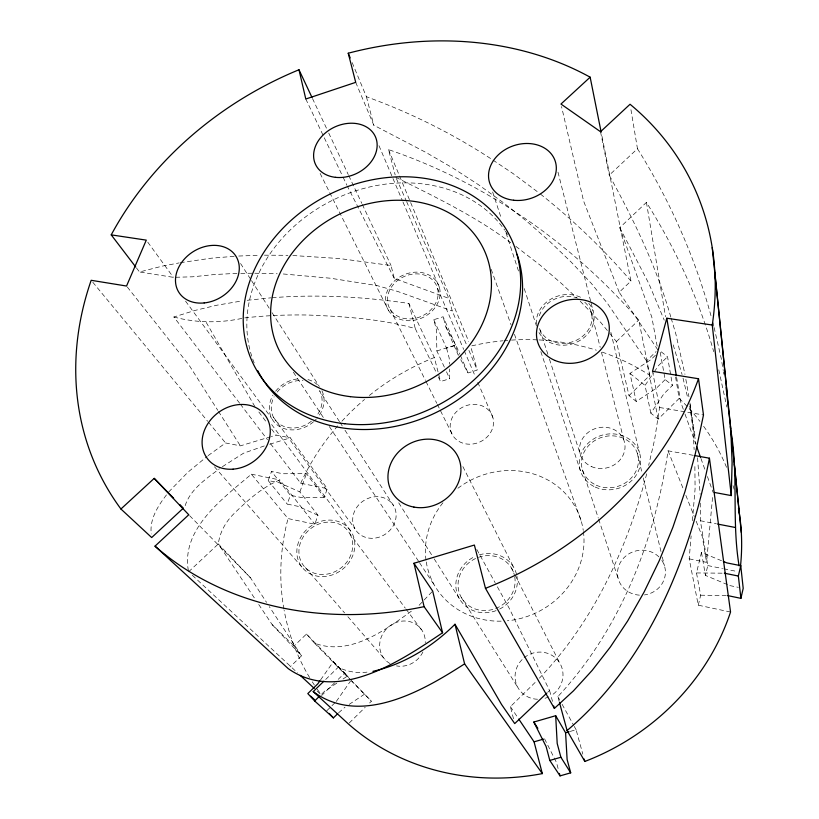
<?xml version="1.0" encoding="UTF-8"?>
<svg xmlns="http://www.w3.org/2000/svg" width="819" height="819" viewBox="0 0 819 819"><rect width="100%" height="100%" fill="white"/><g stroke="black" fill="none" stroke-linecap="round" stroke-linejoin="round"><path stroke-width="0.61" stroke-dasharray="4.09 3.07" d="M730.548 612.018L698.269 605.2L689.199 558.855L691.123 535.943M692.413 520.669L695.085 488.851L694.86 464.373M689.199 558.855L706.572 562.356L712.684 495.956M652.508 371.294L659.592 407.504L654.616 439.649L648.668 465.315M693.13 455.292L668.058 450.808C654.954 540.591 620.321 629.494 557.862 696.611L559.182 701.453M698.269 605.2L700.675 595.208L696.488 572.942L701.474 552.446L722.184 560.984M727.467 584.612L705.435 575.399L707.8 565.571L700.368 520.741L700.245 503.061M646.693 473.873C626.832 549.631 592.68 623.443 537.592 680.046M185.166 505.651C190.469 489.066 206.224 478.869 219.41 468.796M188.36 570.577C180.927 528.613 223.403 498.044 251.382 474.191L288.053 518.57L314.824 524.221L317.967 515.264L299.897 491.922L279.545 482.852L268.171 480.548L271.509 471.468L282.862 473.751L306.46 473.597L324.201 497.471L327.293 488.646L290.284 437.827L276.095 435.104L271.335 436.537M299.897 491.922L306.46 473.597M317.967 515.264L298.218 506.367L287.203 504.084L290.376 495.27L271.509 471.468M675.603 377.078L679.166 398.443L658.2 419.072L650.839 413.155L663.84 393.867L672.491 385.38L667.536 356.746L659.94 350.86L665.151 379.627L672.491 385.38M650.839 413.155L645.034 385.411L653.572 372.84M654.289 371.795L658.558 365.509L667.536 356.746M336.322 701.412L350.532 681.07M320.598 679.872L333.364 661.772L348.566 677.313M166.462 494.911C157.944 505.968 149.345 519.451 151.29 533.998M168.653 492.004L187.838 472.276L207.135 456.388M419.113 605.261L423.351 600.829M424.201 599.938L432.678 591.083M349.222 723.013L365.182 707.319M369.615 702.958L371.386 701.218L351.525 680.732M326.781 710.749L331.122 706.51M331.982 705.661L335.452 702.262M665.151 379.627L656.521 388.063L636.25 401.433L629.033 395.628L616.41 341.595L608.312 331.685M338.626 712.786L345.034 707.145M513.493 718.744L510.411 706.654L536.68 680.937M321.898 693.877L324.621 691.226L336.916 683.066M334.572 682.892L321.775 695.372A234.05 215.346 -26.6 0 1 317.26 689.229M338.227 679.33L344.615 673.095L306.46 634.06L294.082 645.986L301.494 655.855L290.018 666.942M629.033 395.628L649.836 375.327L638.759 320.024C571.877 243.018 485.288 182.535 388.523 149.621L395.167 174.877M658.2 419.072L646.519 360.892L656.101 351.566M655.456 355.221L650.972 359.582L629.934 373.423L636.25 401.433M325.696 679.453L338.165 667.301C347.481 671.764 357.944 673.627 368.181 671.949M616.41 341.595L638.759 320.024M657.841 349.877L619.205 292.281L630.958 281.03L601.412 133.466M547.737 692.25L549.569 690.509L509.142 608.169L495.72 583.804M657.145 346.099L651.832 317.158L619.778 227.662L646.426 202.395C675.593 248.72 698.802 298.935 713.707 351.658M670.802 317.035C656.674 267.25 634.111 220.403 609.244 175.194L637.469 148.72L630.661 107.965M188.616 571.816L218.325 543.929C219.779 532.575 225.338 522.379 233.384 514.24C247.113 500.788 261.865 487.346 279.822 479.944L314.824 524.221M208.108 455.63L225.573 442.956L240.376 445.853L270.137 436.896M411.343 611.199C384.306 630.763 349.59 656.336 314.568 643.212L306.46 634.06M222.389 466.697L243.519 453.224L264.854 445.741M349.16 704.401L364.629 694.113M343.059 678.992L347.154 676.269L350.655 679.842M444.348 367.137L436.865 350.962L436.435 329.832L433.773 319.717L443.151 316.748L455.651 345.372L458.302 355.231L445.853 326.853L443.151 316.748M436.865 350.962L455.855 344.983L459.92 354.31M433.773 319.717L446.58 348.229L455.651 345.372M438.349 376.955L440.55 381.552L449.703 378.695L449.467 369M460.739 359.664L468.048 372.952L477.231 370.075L470.638 346.109M239.609 403.173L173.874 316.994L194.85 310.462L216.902 305.211L242.27 300.89M269.697 444.236L290.284 437.827M570.259 731.408L576.105 729.719L582.821 754.135M136.476 267.967L139.537 271.98L162.397 266.103L179.136 262.909M180.323 262.684L211.005 258.231L236.292 256.132M247.215 300.297L270.894 297.829M173.874 316.994C197 323.188 220.669 323.188 243.96 317.977C265.172 315.52 286.527 314.67 307.872 315.018C343.908 316.564 380.446 318.663 415.294 328.603L436.158 372.348M272.154 297.737C317.752 294.093 363.677 296.806 408.876 303.45L434.316 357.534L440.55 381.552M236.957 273.351L214.476 274.529L192.731 276.802L173.382 277.334L139.537 271.98M238.738 256.04L259.531 255.262M240.786 273.321L253.562 273.229M254.842 273.218L277.15 273.771M324.201 497.471L301.372 497.532L290.376 495.27M264.445 255.18L287.899 255.303M696.488 572.942L724.365 573.198M700.675 595.208L727.467 595.556M292.844 255.518L339.813 258.579L391.032 265.51L394.297 278.45L448.853 298.372L452.272 310.985L466.953 345.751M283.302 273.976L330.405 278.225L377.19 285.616L397.563 291.421L452.272 310.985M659.592 407.504L703.49 414.957M700.368 520.741L716.359 523.822M270.546 443.724L300.706 483.261L327.293 488.646M707.8 565.571L722.563 568.56M723.791 568.806L737.335 571.539M251.382 474.191L279.822 479.944M729.79 585.585L738.328 587.336M352.17 62.623L366.421 96.734C410.503 112.705 452.764 133.692 491.963 159.418M395.802 177.283C435.298 196.969 475.317 216.175 510.769 242.782M355.712 82.35L373.822 125.235L425.993 152.457L452.743 167.977L478.644 184.818L503.572 202.825L527.385 221.806L550.01 241.677L571.334 262.234L591.298 283.364L607.514 303.48L646.519 360.892M493.018 160.125L513.144 173.618L538.482 192.526M515.888 246.376L540.458 265.397L561.875 283.835L576.576 297.778M629.934 373.423L645.034 385.411M540.458 194.083C573.28 220.137 603.654 249.232 630.958 281.03M192.363 575.296L297.399 672.747M317.086 691.021L320.843 694.502M580.251 301.259L601.023 322.768L607.503 330.692M258.743 604.504L272.215 624.692L294.082 645.986M189.65 515.673L250.471 577.764L266.544 602.374M314.568 643.212L350.409 679.801M351.279 680.691L371.386 701.218M344.615 673.095L348.761 677.446M333.364 661.772L347.154 676.269M250.471 577.764L218.325 543.929L255.2 599.191M272.215 624.692L301.494 655.855L269.338 606.654M214.506 466.81L303.706 569.123M305.303 567.587L344.553 612.868M347.891 616.727L385.462 660.073M92.813 282.268L207.657 421.263M208.466 422.256L225.573 442.956M268.171 480.548L287.203 504.084M127.324 287.029L189.046 365.11L217.793 410.329M240.376 404.187L267.444 439.67M349.948 533.875A28.184 24.826 -38.9 0 1 324.109 574.467A28.184 24.826 -38.9 0 1 303.429 536.578A28.184 24.826 -38.9 0 1 349.948 533.875L405.262 608.097M406.019 609.111L422.696 631.48M258.865 411.998L267.107 423.054M271.601 429.074L276.095 435.104M271.662 424.539L351.842 532.77A30.385 26.771 -38.9 0 1 324.007 576.545A30.385 26.771 -38.9 0 1 301.679 535.718A30.385 26.771 -38.9 0 1 351.842 532.77M185.575 301.157L271.795 418.54M273.597 417.485L354.934 528.757M147.789 242.199L173.382 277.334M510.411 706.654L518.069 718.038M293.376 372.246L323.679 418.018M329.32 426.525L418.847 561.701M419.553 562.766L434.357 585.114M339.486 421.652L319.564 390.704A26.617 22.389 -33.3 0 1 317.639 414.445M340.172 422.717L342.229 425.921M344.983 430.19L393.755 505.958A22.533 19.953 -34.7 0 1 373.321 538.267A22.533 19.953 -34.7 0 1 356.173 508.23A22.533 19.953 -34.7 0 1 393.755 505.958M240.571 263.523L250.839 279.555M251.525 280.62L269.328 308.415M272.062 312.694L319.308 386.455M218.478 411.404L240.376 445.853M398.72 502.835L433.527 557.831M434.213 558.916L459.459 598.822M461.425 597.655L518.089 687.899M637.469 148.72C670.229 201.085 695.423 258.159 711.557 317.803M206.224 322.42L255.118 406.971M445.853 326.853L455.855 344.983M476.812 549.467L495.116 582.698M557.862 696.611L559.694 699.917M562.121 704.33L573.679 725.306M574.283 726.412L576.105 729.719M619.778 227.662L649.047 283.958L664.219 320.127M394.297 278.45L347.481 186.435M511.486 568.079L514.363 573.73M514.936 574.866L559.786 663.103M462.899 466.625L513.441 566.922M544.563 738.81L556.51 762.55L558.435 769.819M320.127 173.423L388.431 310.36M390.192 309.336L425.419 380.364M425.993 381.5L436.783 403.265M437.356 404.412L452.702 435.339M305.794 99.017L342.547 176.075M343.089 177.232L346.939 185.278M312.51 98.546L326.597 128.491M328.757 133.098L348.249 174.549M348.792 175.696L361.793 203.337M362.336 204.484L391.032 265.51M446.488 371.754L449.703 378.695M396.314 178.44L406.122 200.471M406.633 201.628L448.853 298.372M460.421 355.466L468.048 372.952M437.52 288.329A26.085 21.683 -25.1 0 1 405.333 318.663A26.085 21.683 -25.1 0 1 395.567 282.217A26.085 21.683 -25.1 0 1 437.52 288.329L463.708 349.447M464.209 350.624L474.785 375.307M477.805 382.35L492.915 417.618A22.144 19.421 -24.8 0 1 465.806 443.878A22.144 19.421 -24.8 0 1 456.828 411.343A22.144 19.421 -24.8 0 1 492.915 417.618M378.992 145.69L392.485 177.385M392.987 178.552L402.477 200.86M402.979 202.027L439.465 287.704A28.133 23.382 -25.1 0 1 404.781 320.434A28.133 23.382 -25.1 0 1 394.215 281.152A28.133 23.382 -25.1 0 1 439.465 287.704M468.918 350.378L477.231 370.075M388.523 149.621L410.165 201.392M410.657 202.569L468.673 341.4M668.058 450.808L683.988 490.683M685.861 495.382L694.287 516.492M696.16 521.191L702.252 536.435L706.572 562.356M619.205 292.281L583.609 201.085L561.527 106.542M683.281 409.254L680.702 402.037L676.555 377.016M685.012 414.066L695.792 444.113M700.962 458.538L705.272 470.556M707.432 476.566L713.032 492.188M491.216 269.369L511.005 324.713M514.455 334.336L581.142 520.823M540.857 351.679L580.343 470.577M582.473 469.922L598.279 518.028M598.679 519.226L618.427 579.35M492.659 192.004L501.341 218.56M506.081 233.046L519.103 272.891M524.232 288.585L536.476 326.013M547.88 354.33L539.281 327.795A27.129 23.127 -17.3 0 0 578.634 339.056A27.129 23.127 -17.3 0 0 584.008 301.648M549.447 359.152L580.343 454.422M673.218 344.901L682.094 374.518M671.17 318.253L675.89 334.121L684.971 374.385M549.569 690.509L553.112 703.644M446.58 348.229L449.201 358.098L449.344 364.148M366.421 96.734L373.822 125.235M591.052 311.517L600.194 347.297M601.453 352.231L624.15 441.042M408.876 303.45L415.294 328.603M557.995 172.164L590.888 302.211M591.205 303.45L593.079 310.882M637.295 453.235L642.065 473.003M643.253 477.948L661.128 552.108M662.325 557.053L664.404 565.704M683.036 378.153L687.991 399.007M610.872 332.34L639.455 452.579M718.775 369.819L726.852 407.012M712.97 322.584L713.82 326.279M714.107 327.518L721.211 358.364L723.249 370.587M600.522 131.716L609.244 175.194M689.741 406.367L695.986 444.144M685.851 379.371L688.943 396.805M701.474 552.446L705.435 575.399M723.453 371.806L723.863 374.252M646.426 202.395L665.53 316.758M689.956 403.03L695.116 436.691M697.573 457.79L700.122 494.226M689.977 404.371L693.089 431.029L694.133 449.57M703.644 426.32A234.05 215.346 -26.6 0 1 726.719 467.751M733.066 485.657A234.05 215.346 -26.6 0 1 734.131 489.322M314.383 685.042A234.05 215.346 -26.6 0 1 312.305 681.869M309.633 677.579A234.05 215.346 -26.6 0 1 284.132 610.298M283.917 609.09A234.05 215.346 -26.6 0 1 288.053 518.57M300.706 483.261A234.05 215.346 -26.6 0 1 340.243 423.054M341.933 421.191A234.05 215.346 -26.6 0 1 364.516 399.477M369.359 395.475A234.05 215.346 -26.6 0 1 434.316 357.534M471.867 345.823A234.05 215.346 -26.6 0 1 502.805 340.796M504.043 340.673A234.05 215.346 -26.6 0 1 507.79 340.356M511.527 340.1A234.05 215.346 -26.6 0 1 537.755 339.885M539.004 339.946A234.05 215.346 -26.6 0 1 596.345 350.194M602.221 352.129A234.05 215.346 -26.6 0 1 649.836 375.327M679.166 398.443A234.05 215.346 -26.6 0 1 699.917 421.355M516.902 576.023A31.347 29.013 -30.6 0 1 497.153 610.216M496.048 610.646A31.347 29.013 -30.6 0 1 457.708 595.157A31.347 29.013 -30.6 0 1 474.948 556.521M479.279 554.883A31.347 29.013 -30.6 0 1 516.42 573.904M321.949 390.765A28.696 24.14 -33.3 0 1 317.055 418.202M316.226 419.144A28.696 24.14 -33.3 0 1 314.465 420.915M313.544 421.754A28.696 24.14 -33.3 0 1 278.685 426.003A28.696 24.14 -33.3 0 1 272.973 395.116M275.686 391.144A28.696 24.14 -33.3 0 1 298.833 378.777M307.975 379.596A28.696 24.14 -33.3 0 1 317.434 384.725M661.834 560.401A24.007 22.451 -10.2 0 1 644.451 594.942M639.414 595.147A24.007 22.451 -10.2 0 1 620.137 562.919A24.007 22.451 -10.2 0 1 659.612 557.606M389.998 663.554A23.669 21.755 -42.4 0 1 392.045 624.426A23.669 21.755 -42.4 0 1 425.276 642.68M422.891 652.006A23.669 21.755 -42.4 0 1 396.539 665.908M524.109 657.759A24.263 23.29 -33 0 1 558.896 661.742A24.263 23.29 -33 0 1 550.88 695.72M548.617 696.908A24.263 23.29 -33 0 1 545.034 698.259M537.52 699.242A24.263 23.29 -33 0 1 516.554 684.694A24.263 23.29 -33 0 1 522.246 659.438M311.404 421.212A26.617 22.389 -33.3 0 1 279.975 424.396A26.617 22.389 -33.3 0 1 274.14 396.734M277.191 392.076A26.617 22.389 -33.3 0 1 303.02 380.63M514.741 576.863A29.074 26.904 -30.6 0 1 477.242 609.612A29.074 26.904 -30.6 0 1 467.291 564.148A29.074 26.904 -30.6 0 1 514.24 574.549M588.748 303.327A29.259 24.939 -17.3 0 1 579.156 340.899A29.259 24.939 -17.3 0 1 538.441 331.47M536.435 324.16A29.259 24.939 -17.3 0 1 550.788 299.17A29.259 24.939 -17.3 0 1 581.603 297.768M539.383 315.714A27.129 23.127 -17.3 0 1 577.426 298.034M457.913 488.247A80.579 73.956 -26.6 0 1 583.251 530.374M583.425 531.592A80.579 73.956 -26.6 0 1 507.37 620.792M501.146 621.16A80.579 73.956 -26.6 0 1 426.167 561.25M425.993 560.042A80.579 73.956 -26.6 0 1 443.263 502.375M254.177 362.889A142.404 118.079 -26.6 0 1 328.296 202.436A142.404 118.079 -26.6 0 1 504.678 230.098M505.374 231.112A142.404 118.079 -26.6 0 1 508.046 235.237M591.277 466.502A22.912 20.506 -15.2 0 0 625.04 446.335A22.912 20.506 -15.2 0 0 590.56 430.784A22.912 20.506 -15.2 0 0 591.277 466.502M596.263 485.196A28.665 25.778 -14.6 0 0 638.441 459.889A28.665 25.778 -14.6 0 0 595.167 440.325A28.665 25.778 -14.6 0 0 596.263 485.196M595.229 487.07A30.907 27.795 -14.6 0 0 640.683 459.756A30.907 27.795 -14.6 0 0 594.021 438.697A30.907 27.795 -14.6 0 0 595.229 487.07"/><path stroke-width="1.23" d="M714.25 492.424L731.265 495.587L732.104 462.643L730.743 428.634L714.885 272.809M739.096 565.837C731.387 519.768 739.035 472.768 730.149 426.73M709.428 458.2C689.578 559.531 647.563 662.387 567.086 730.538L584.838 761.455A234.05 215.346 -26.6 0 0 730.548 612.018L709.428 458.2L694.379 455.518M727.467 595.556L740.908 598.351L743.202 588.339L740.745 565.683L726.791 562.878L723.341 561.455M740.908 598.351L738.349 576.044L740.745 565.683M731.265 495.587L712.254 325.041L666.809 318.222L652.508 371.294L698.515 378.757L703.49 414.957L695.259 453.972L684.991 491.533L672.89 527.282L659.152 560.933L644 592.229L627.651 620.986L610.319 647.051L592.198 670.351L573.505 690.806L554.391 708.415L485.472 588.318L474.375 545.044L413.974 563.267L424.088 606.654L442.577 632.759C400.552 660.933 338.052 703.593 288.257 668.652L155.016 546.15L188.759 514.762L154.218 478.368L120.925 509.008L151.679 537.54L183.333 508.149L179.801 504.535M319.891 680.876L317.772 683.896L307.811 693.58L314.639 700.962L333.405 717.905L337.756 713.636M314.639 700.962L319.175 696.539M518.765 719.072L534.07 741.83L542.321 773.617A234.05 215.346 -26.6 0 1 348.331 723.894L313.216 691.605L323.904 681.183M546.816 693.12L514.721 723.586L501.556 704.483L454.995 624.252C432.534 646.641 404.043 664.27 372.911 671.345M601.166 132.207L590.151 77.191L560.954 104.054L600.522 131.716L630.046 104.259A330.026 274.959 -26.6 0 1 712.254 325.041M454.995 624.252L464.598 663.861C422.665 690.847 360.585 726.76 313.216 691.605M533.804 722.041L555.681 715.714L565.581 732.759L567.117 759.52L570.7 772.839L560.042 775.88L549.795 760.441L546.15 746.631L533.804 722.041L537.837 728.326M534.07 741.83L543.396 739.147M565.581 732.759L569.092 731.746M549.795 760.441L560.882 757.258L570.7 772.839M311.967 97.4L298.976 69.758A330.026 274.959 -26.6 0 0 111.23 234.869L146.284 240.131L126.535 286.036L91.175 280.303A330.026 274.959 -26.6 0 0 120.925 509.008M717.587 524.058L734.817 527.385M724.365 573.198L738.349 576.044M310.657 696.16L314.455 699.59M300.204 675.358L314.271 688.41M154.218 478.368L173.628 498.218M329.269 713.431L333.405 717.905M111.23 234.869L135.708 266.963M464.598 663.861L542.321 773.617M413.974 563.267L432.678 591.083L442.577 632.759M590.151 77.191A330.026 274.959 -26.6 0 0 348.239 53.215L350.204 57.914M696.652 446.519L700.532 457.33M584.162 759.018L584.838 761.455M559.51 702.661L567.086 730.538M553.746 706.029L554.391 708.415M560.882 757.258L557.196 743.447L555.681 715.714M559.408 773.453L560.042 775.88M348.239 53.215L355.712 82.35L305.794 99.017L298.976 69.758M726.105 387.694L730.743 428.634M666.809 318.222L676.34 375.767M734.377 464.383L741.308 532.483M712.233 247.604L727.118 393.806M730.978 431.654L739.281 513.124M738.482 508.353A234.05 215.346 -26.6 0 1 740.53 565.827M698.515 378.757A330.026 274.959 -26.6 0 1 485.472 588.318M424.088 606.654A330.026 274.959 -26.6 0 1 155.016 546.15M517.035 254.33A142.404 118.079 -26.6 0 1 431.029 414.875A142.404 118.079 -26.6 0 1 257.78 370.761M413.943 507.094A37.5 33.159 -29.6 0 0 459.961 462.08A37.5 33.159 -29.6 0 0 399.426 451.074A37.5 33.159 -29.6 0 0 413.943 507.094M233.108 469.154A36.108 30.16 -36.7 0 0 267.127 418.417A36.108 30.16 -36.7 0 0 208.313 422.983A36.108 30.16 -36.7 0 0 233.108 469.154M204.187 302.938A33.763 26.669 -32.3 0 0 236.466 257.105A33.763 26.669 -32.3 0 0 181.49 262.674A33.763 26.669 -32.3 0 0 204.187 302.938M335.442 177.324A32.985 25.676 -25.3 0 0 376.484 139.824A32.985 25.676 -25.3 0 0 324.211 133.968A32.985 25.676 -25.3 0 0 335.442 177.324M513.615 200.235A34.531 27.713 -18.7 0 0 555.18 161.026A34.531 27.713 -18.7 0 0 498.495 154.668A34.531 27.713 -18.7 0 0 513.615 200.235M350.419 396.662A114.087 94.328 -26.6 0 0 488.206 260.944A114.087 94.328 -26.6 0 0 304.463 238.994A114.087 94.328 -26.6 0 0 350.419 396.662M555.118 360.514A36.835 31.542 -16.9 0 0 609.305 328.112A36.835 31.542 -16.9 0 0 554.258 305.323A36.835 31.542 -16.9 0 0 555.118 360.514M344.768 423.74A143.345 118.571 -26.6 0 0 516.287 251.976A143.345 118.571 -26.6 0 0 284.777 226.361A143.345 118.571 -26.6 0 0 344.768 423.74"/></g></svg>
